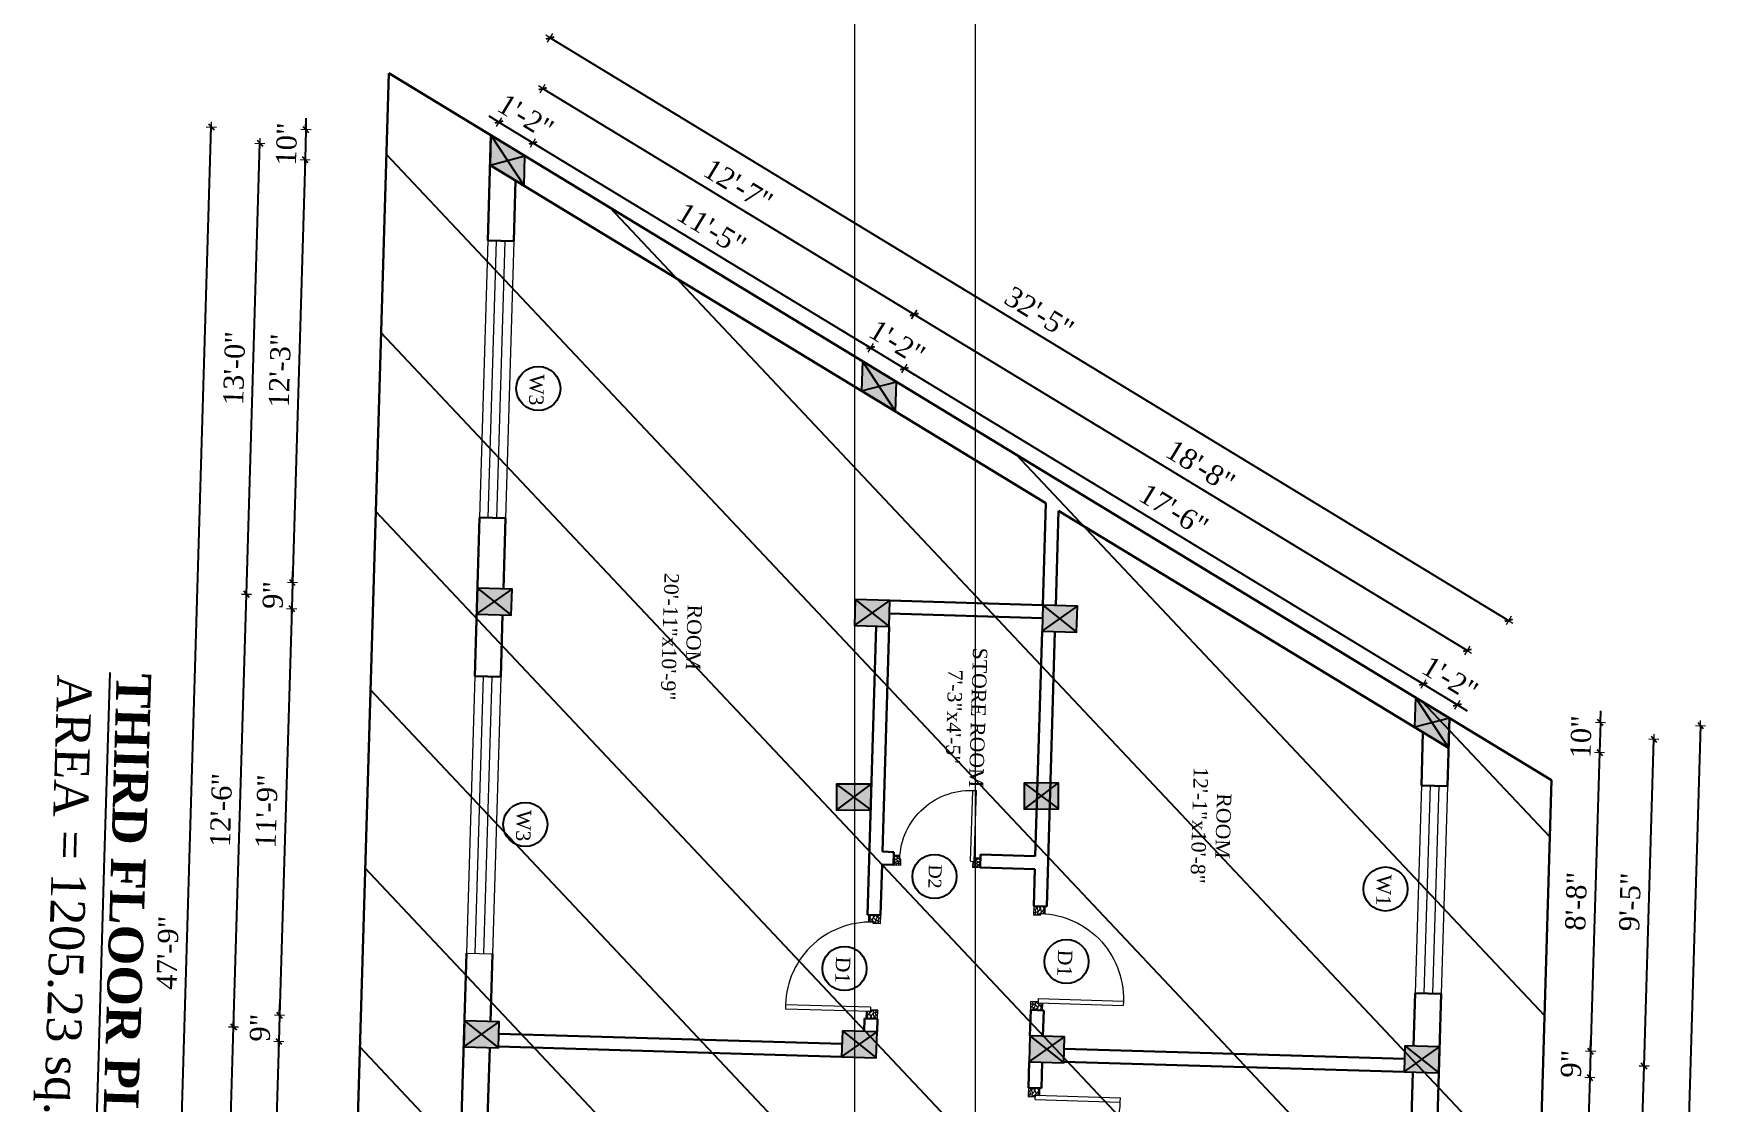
# Model space of a CAD drawing. Header units: inches. Extents: x 4069 to 291496, y -47643 to 12535.
# Drawn here: x 145227 to 145807, y -17159 to -16789 of the extents above; entities that cross this region are included whole.
import ezdxf

# ---------------------------------------------------------------- set-up
doc = ezdxf.new("R2010")
doc.units = ezdxf.units.IN
doc.header["$LTSCALE"] = 5
doc.header["$MEASUREMENT"] = 0
for name, color, linetype, lineweight in [('A-WALL', 7, 'Continuous', 9), ('Dimension', 7, 'Continuous', 18), ('DOOR', 62, 'Continuous', 0), ('Dw', 2, 'Continuous', 18)]:
    doc.layers.add(name, color=color, linetype=linetype, lineweight=lineweight)
doc.layers.add('dim line', color=7, linetype='Continuous', lineweight=15, true_color=0xfab2b2)
doc.layers.add('TEXT', color=6, linetype='Continuous')
doc.layers.add('WALL', color=7, linetype='Continuous')
doc.styles.add('ordinary', font='times.ttf')
doc.dimstyles.new('Copy of 96', dxfattribs={"dimtxt": 7, "dimasz": 4, "dimexe": 0.5, "dimexo": 0.5, "dimgap": 3, "dimtad": 1, "dimdec": 1, "dimzin": 11, "dimdsep": 46, "dimlunit": 4, "dimtxsty": 'ordinary', "dimblk": 'OBLIQUE', "dimcen": 0.09, "dimse1": 1, "dimse2": 1, "dimclrt": 6, "dimazin": 0, "dimtfac": 1, "dimtdec": 1, "dimtix": 1, "dimtmove": 2, "dimatfit": 3, "dimldrblk": 'leader', "dimfxl": 0.5, "dimfxlon": 1, "dimtolj": 1, "dimtzin": 0, "dimarcsym": 0})

# ---------------------------------------------------------------- blocks, each defined once
blk = doc.blocks.new('c2a')
at = {"color": 1, "ltscale": 5}
for p, q in [((18091.63, 4625.76), (18084.82, 4613.76)), ((18101.98, 4625.76), (18091.63, 4625.76)), ((18095.17, 4613.76), (18101.98, 4625.76)), ((18084.82, 4613.76), (18095.17, 4613.76))]:
    blk.add_line(p, q, dxfattribs=at)
blk = doc.blocks.new('C1a')
at = {"color": 1, "ltscale": 5}
for p, q in [((18657.75, 4625.76), (18648.75, 4625.76)), ((18648.75, 4625.76), (18648.82, 4613.76)), ((18657.82, 4613.76), (18657.75, 4625.76)), ((18648.82, 4613.76), (18657.82, 4613.76))]:
    blk.add_line(p, q, dxfattribs=at)
blk = doc.blocks.new('A$C27B36B59')
at = {"layer": 'DOOR'}
for p, q in [((0, 4), (0, 0)), ((2.5, 4), (0, 4)), ((0, 0), (3, 0)), ((2.5, 2.5), (2.5, 4)), ((3, 2.5), (2.5, 2.5)), ((3, 0), (3, 2.5))]:
    blk.add_line(p, q, dxfattribs=at)
for centre, radius, start, end in [((-1.4, -0.54), 4.75, 22.14107, 72.83803), ((1.34, 2.09), 1.64, 45.13802, 144.89476), ((2.21, 0.3), 2.49, 83.31492, 152.65798), ((0.13, 0.37), 2.05, 349.48753, 93.68048), ((1.96, -0.47), 2.01, 58.74475, 166.49498), ((-0.06, 0.32), 1.13, 343.54197, 86.94698), ((2.08, -0.4), 1.17, 38.28162, 160.15192)]:
    blk.add_arc(centre, radius, start, end, dxfattribs=at)
blk = doc.blocks.new('D2')
at = {"layer": 'DOOR'}
for p, q in [((74473.95, 24047.59), (74473.95, 24018.09)), ((74473.95, 24047.59), (74475.45, 24047.59)), ((74475.45, 24047.59), (74475.45, 24018.13))]:
    blk.add_line(p, q, dxfattribs=at)
blk.add_arc((74473.95, 24047.59), 29.5, 180, 272.9146, dxfattribs=at)
at = {"layer": 'DOOR', "xscale": -1, "rotation": 180}
blk.add_blockref('A$C27B36B59', (74441.95, 24050.09), dxfattribs=at)
at = {"layer": 'DOOR', "rotation": 180}
blk.add_blockref('A$C27B36B59', (74477.95, 24050.09), dxfattribs=at)
blk = doc.blocks.new('oblique')
at = {"color": 0, "lineweight": -2}
blk.add_line((0.25, 0.25), (-0.25, -0.25), dxfattribs=at)
at = {"layer": 'dim line', "lineweight": 9}
for p, q in [((-0.4375, 0), (0.4375, 0)), ((0, 0.4375), (0, -0.4375))]:
    blk.add_line(p, q, dxfattribs=at)
blk = doc.blocks.new('*D4766')
at = {"layer": 'A-WALL', "color": 0, "lineweight": -2, "ltscale": 50, "transparency": 16777216}
blk.add_line((145292.17, -17285.84), (145296.73, -17132.91), dxfattribs=at)
at = {"layer": 'Defpoints', "color": 0, "ltscale": 50, "transparency": 16777216}
for p in [(145296.73, -17132.91), (145376.62, -17135.3), (145372.06, -17288.23)]:
    blk.add_point(p, dxfattribs=at)
at = {"layer": 'A-WALL', "color": 0, "lineweight": -2, "ltscale": 50, "transparency": 16777216, "xscale": 4, "yscale": 4, "zscale": 4}
for p, rotation in [((145296.73, -17132.91), 88.28998542889828), ((145292.17, -17285.84), 268.2899854288983)]:
    blk.add_blockref('oblique', p, dxfattribs=dict(at, rotation=rotation))
at = {"layer": 'A-WALL', "color": 6, "ltscale": 50, "transparency": 16777216, "insert": (145287.88, -17209.18), "char_height": 7, "attachment_point": 5, "rotation": 88.28999, "style": 'ordinary'}
blk.add_mtext('\\A1;12\'-9"', dxfattribs=at)
blk = doc.blocks.new('_OBLIQUE')
at = {"color": 0, "linetype": 'ByBlock'}
blk.add_line((-0.5, -0.5), (0.5, 0.5), dxfattribs=at)
blk = doc.blocks.new('leader')
at = {"layer": 'Dimension'}
for p, q in [((0, -4.33), (0, 4.33)), ((-4.42, 0), (4.42, 0))]:
    blk.add_line(p, q, dxfattribs=at)
blk = doc.blocks.new('*D4767')
at = {"layer": 'A-WALL', "color": 0, "lineweight": -2, "ltscale": 50, "transparency": 16777216}
blk.add_line((145296.73, -17132.91), (145301.21, -16982.98), dxfattribs=at)
at = {"layer": 'Defpoints', "color": 0, "ltscale": 50, "transparency": 16777216}
for p in [(145301.21, -16982.98), (145381.1, -16985.36), (145376.62, -17135.3)]:
    blk.add_point(p, dxfattribs=at)
at = {"layer": 'A-WALL', "color": 0, "lineweight": -2, "ltscale": 50, "transparency": 16777216, "xscale": 4, "yscale": 4, "zscale": 4}
for p, rotation in [((145301.21, -16982.98), 88.28998542889828), ((145296.73, -17132.91), 268.2899854288983)]:
    blk.add_blockref('oblique', p, dxfattribs=dict(at, rotation=rotation))
at = {"layer": 'A-WALL', "color": 6, "ltscale": 50, "transparency": 16777216, "insert": (145292.41, -17057.75), "char_height": 7, "attachment_point": 5, "rotation": 88.28999, "style": 'ordinary'}
blk.add_mtext('\\A1;12\'-6"', dxfattribs=at)
blk = doc.blocks.new('*D4768')
at = {"layer": 'A-WALL', "color": 0, "lineweight": -2, "ltscale": 50, "transparency": 16777216}
blk.add_line((145301.21, -16982.98), (145305.87, -16826.72), dxfattribs=at)
at = {"layer": 'Defpoints', "color": 0, "ltscale": 50, "transparency": 16777216}
for p in [(145305.87, -16826.72), (145385.77, -16829.11), (145381.1, -16985.36)]:
    blk.add_point(p, dxfattribs=at)
at = {"layer": 'A-WALL', "color": 0, "lineweight": -2, "ltscale": 50, "transparency": 16777216, "xscale": 4, "yscale": 4, "zscale": 4}
for p, rotation in [((145305.87, -16826.72), 88.28998542889828), ((145301.21, -16982.98), 268.2899854288983)]:
    blk.add_blockref('oblique', p, dxfattribs=dict(at, rotation=rotation))
at = {"layer": 'A-WALL', "color": 6, "ltscale": 50, "transparency": 16777216, "insert": (145296.98, -16904.66), "char_height": 7, "attachment_point": 5, "rotation": 88.28999, "style": 'ordinary'}
blk.add_mtext('\\A1;13\'-0"', dxfattribs=at)
blk = doc.blocks.new('*D4769')
at = {"layer": 'A-WALL', "color": 0, "lineweight": -2, "ltscale": 50, "transparency": 16777216}
blk.add_line((145271.91, -17393.79), (145289.01, -16821.04), dxfattribs=at)
at = {"layer": 'Defpoints', "color": 0, "ltscale": 50, "transparency": 16777216}
for p in [(145289.01, -16821.04), (145385.92, -16823.94), (145368.82, -17396.68)]:
    blk.add_point(p, dxfattribs=at)
at = {"layer": 'A-WALL', "color": 0, "lineweight": -2, "ltscale": 50, "transparency": 16777216, "xscale": 4, "yscale": 4, "zscale": 4}
for p, rotation in [((145289.01, -16821.04), 88.28998542889828), ((145271.91, -17393.79), 268.2899854288983)]:
    blk.add_blockref('oblique', p, dxfattribs=dict(at, rotation=rotation))
at = {"layer": 'A-WALL', "color": 6, "ltscale": 50, "transparency": 16777216, "insert": (145273.89, -17107.22), "char_height": 7, "attachment_point": 5, "rotation": 88.28999, "style": 'ordinary'}
blk.add_mtext('\\A1;47\'-9"', dxfattribs=at)
blk = doc.blocks.new('*D4770')
at = {"layer": 'A-WALL', "color": 0, "lineweight": -2, "ltscale": 50, "transparency": 16777216}
for p, q in [((145388.69, -16819.37), (145385.28, -16817.29)), ((145388.69, -16819.37), (145400.49, -16826.54)), ((145400.49, -16826.54), (145403.9, -16828.62))]:
    blk.add_line(p, q, dxfattribs=at)
at = {"layer": 'Defpoints', "color": 0, "ltscale": 50, "transparency": 16777216}
for p in [(145385.92, -16823.94), (145400.49, -16826.54), (145397.71, -16831.11)]:
    blk.add_point(p, dxfattribs=at)
at = {"layer": 'A-WALL', "color": 0, "lineweight": -2, "ltscale": 50, "transparency": 16777216, "xscale": 4, "yscale": 4, "zscale": 4}
for p, rotation in [((145388.69, -16819.37), 328.701470922219), ((145400.49, -16826.54), 148.701470922219)]:
    blk.add_blockref('oblique', p, dxfattribs=dict(at, rotation=rotation))
at = {"layer": 'A-WALL', "color": 6, "ltscale": 50, "transparency": 16777216, "insert": (145397.97, -16817.4), "char_height": 7, "attachment_point": 5, "rotation": 328.70147, "style": 'ordinary'}
blk.add_mtext('\\A1;1\'-2"', dxfattribs=at)
blk = doc.blocks.new('*D4771')
at = {"layer": 'A-WALL', "color": 0, "lineweight": -2, "ltscale": 50, "transparency": 16777216}
blk.add_line((145400.49, -16826.54), (145517.42, -16897.63), dxfattribs=at)
at = {"layer": 'Defpoints', "color": 0, "ltscale": 50, "transparency": 16777216}
for p in [(145397.71, -16831.11), (145514.64, -16902.2), (145517.42, -16897.63)]:
    blk.add_point(p, dxfattribs=at)
at = {"layer": 'A-WALL', "color": 0, "lineweight": -2, "ltscale": 50, "transparency": 16777216, "xscale": 4, "yscale": 4, "zscale": 4}
for p, rotation in [((145400.49, -16826.54), 148.701470923849), ((145517.42, -16897.63), 328.701470923849)]:
    blk.add_blockref('oblique', p, dxfattribs=dict(at, rotation=rotation))
at = {"layer": 'A-WALL', "color": 6, "ltscale": 50, "transparency": 16777216, "insert": (145462.36, -16856.48), "char_height": 7, "attachment_point": 5, "rotation": 328.70147, "style": 'ordinary'}
blk.add_mtext('\\A1;11\'-5"', dxfattribs=at)
blk = doc.blocks.new('*D4772')
at = {"layer": 'A-WALL', "color": 0, "lineweight": -2, "ltscale": 50, "transparency": 16777216}
for p, q in [((145517.42, -16897.63), (145514, -16895.55)), ((145517.42, -16897.63), (145529.21, -16904.8)), ((145529.21, -16904.8), (145532.63, -16906.88))]:
    blk.add_line(p, q, dxfattribs=at)
at = {"layer": 'Defpoints', "color": 0, "ltscale": 50, "transparency": 16777216}
for p in [(145514.64, -16902.2), (145529.21, -16904.8), (145526.43, -16909.36)]:
    blk.add_point(p, dxfattribs=at)
at = {"layer": 'A-WALL', "color": 0, "lineweight": -2, "ltscale": 50, "transparency": 16777216, "xscale": 4, "yscale": 4, "zscale": 4}
for p, rotation in [((145517.42, -16897.63), 328.701470923849), ((145529.21, -16904.8), 148.701470923849)]:
    blk.add_blockref('oblique', p, dxfattribs=dict(at, rotation=rotation))
at = {"layer": 'A-WALL', "color": 6, "ltscale": 50, "transparency": 16777216, "insert": (145526.69, -16895.66), "char_height": 7, "attachment_point": 5, "rotation": 328.70147, "style": 'ordinary'}
blk.add_mtext('\\A1;1\'-2"', dxfattribs=at)
blk = doc.blocks.new('*D4773')
at = {"layer": 'A-WALL', "color": 0, "lineweight": -2, "ltscale": 50, "transparency": 16777216}
blk.add_line((145529.21, -16904.8), (145709.03, -17014.12), dxfattribs=at)
at = {"layer": 'Defpoints', "color": 0, "ltscale": 50, "transparency": 16777216}
for p in [(145526.43, -16909.36), (145709.03, -17014.12), (145706.25, -17018.69)]:
    blk.add_point(p, dxfattribs=at)
at = {"layer": 'A-WALL', "color": 0, "lineweight": -2, "ltscale": 50, "transparency": 16777216, "xscale": 4, "yscale": 4, "zscale": 4}
for p, rotation in [((145529.21, -16904.8), 148.701470923849), ((145709.03, -17014.12), 328.701470923849)]:
    blk.add_blockref('oblique', p, dxfattribs=dict(at, rotation=rotation))
at = {"layer": 'A-WALL', "color": 6, "ltscale": 50, "transparency": 16777216, "insert": (145622.53, -16953.85), "char_height": 7, "attachment_point": 5, "rotation": 328.70147, "style": 'ordinary'}
blk.add_mtext('\\A1;17\'-6"', dxfattribs=at)
blk = doc.blocks.new('*D4774')
at = {"layer": 'A-WALL', "color": 0, "lineweight": -2, "ltscale": 50, "transparency": 16777216}
for p, q in [((145709.03, -17014.12), (145705.61, -17012.05)), ((145709.03, -17014.12), (145720.82, -17021.29)), ((145720.82, -17021.29), (145724.24, -17023.37))]:
    blk.add_line(p, q, dxfattribs=at)
at = {"layer": 'Defpoints', "color": 0, "ltscale": 50, "transparency": 16777216}
for p in [(145706.25, -17018.69), (145720.82, -17021.29), (145718.04, -17025.86)]:
    blk.add_point(p, dxfattribs=at)
at = {"layer": 'A-WALL', "color": 0, "lineweight": -2, "ltscale": 50, "transparency": 16777216, "xscale": 4, "yscale": 4, "zscale": 4}
for p, rotation in [((145709.03, -17014.12), 328.701470923849), ((145720.82, -17021.29), 148.701470923849)]:
    blk.add_blockref('oblique', p, dxfattribs=dict(at, rotation=rotation))
at = {"layer": 'A-WALL', "color": 6, "ltscale": 50, "transparency": 16777216, "insert": (145718.3, -17012.16), "char_height": 7, "attachment_point": 5, "rotation": 328.70147, "style": 'ordinary'}
blk.add_mtext('\\A1;1\'-2"', dxfattribs=at)
blk = doc.blocks.new('*D4775')
at = {"layer": 'A-WALL', "color": 0, "lineweight": -2, "ltscale": 50, "transparency": 16777216}
blk.add_line((145724.17, -17002.49), (145532.56, -16886), dxfattribs=at)
at = {"layer": 'Defpoints', "color": 0, "ltscale": 50, "transparency": 16777216}
for p in [(145532.56, -16886), (145520.54, -16905.78), (145712.15, -17022.27)]:
    blk.add_point(p, dxfattribs=at)
at = {"layer": 'A-WALL', "color": 0, "lineweight": -2, "ltscale": 50, "transparency": 16777216, "xscale": 4, "yscale": 4, "zscale": 4}
for p, rotation in [((145532.56, -16886), 148.7014709222173), ((145724.17, -17002.49), 328.7014709222173)]:
    blk.add_blockref('oblique', p, dxfattribs=dict(at, rotation=rotation))
at = {"layer": 'A-WALL', "color": 6, "ltscale": 50, "transparency": 16777216, "insert": (145631.78, -16938.64), "char_height": 7, "attachment_point": 5, "rotation": 328.70147, "style": 'ordinary'}
blk.add_mtext('\\A1;18\'-8"', dxfattribs=at)
blk = doc.blocks.new('*D4776')
at = {"layer": 'A-WALL', "color": 0, "lineweight": -2, "ltscale": 50, "transparency": 16777216}
blk.add_line((145532.56, -16886), (145403.84, -16807.74), dxfattribs=at)
at = {"layer": 'Defpoints', "color": 0, "ltscale": 50, "transparency": 16777216}
for p in [(145403.84, -16807.74), (145391.82, -16827.52), (145520.54, -16905.78)]:
    blk.add_point(p, dxfattribs=at)
at = {"layer": 'A-WALL', "color": 0, "lineweight": -2, "ltscale": 50, "transparency": 16777216, "xscale": 4, "yscale": 4, "zscale": 4}
for p, rotation in [((145403.84, -16807.74), 148.701470923849), ((145532.56, -16886), 328.701470923849)]:
    blk.add_blockref('oblique', p, dxfattribs=dict(at, rotation=rotation))
at = {"layer": 'A-WALL', "color": 6, "ltscale": 50, "transparency": 16777216, "insert": (145471.62, -16841.25), "char_height": 7, "attachment_point": 5, "rotation": 328.70147, "style": 'ordinary'}
blk.add_mtext('\\A1;12\'-7"', dxfattribs=at)
blk = doc.blocks.new('*D4777')
at = {"layer": 'A-WALL', "color": 0, "lineweight": -2, "ltscale": 50, "transparency": 16777216}
blk.add_line((145406.45, -16790.16), (145738.58, -16992.08), dxfattribs=at)
at = {"layer": 'Defpoints', "color": 0, "ltscale": 50, "transparency": 16777216}
for p in [(145385.92, -16823.94), (145738.58, -16992.08), (145718.04, -17025.86)]:
    blk.add_point(p, dxfattribs=at)
at = {"layer": 'A-WALL', "color": 0, "lineweight": -2, "ltscale": 50, "transparency": 16777216, "xscale": 4, "yscale": 4, "zscale": 4}
for p, rotation in [((145406.45, -16790.16), 148.7014709222228), ((145738.58, -16992.08), 328.7014709222228)]:
    blk.add_blockref('oblique', p, dxfattribs=dict(at, rotation=rotation))
at = {"layer": 'A-WALL', "color": 6, "ltscale": 50, "transparency": 16777216, "insert": (145575.92, -16885.52), "char_height": 7, "attachment_point": 5, "rotation": 328.70147, "style": 'ordinary'}
blk.add_mtext('\\A1;32\'-5"', dxfattribs=at)
blk = doc.blocks.new('*D4778')
at = {"layer": 'A-WALL', "color": 0, "lineweight": -2, "ltscale": 50, "transparency": 16777216}
for p, q in [((145770.39, -17027.42), (145770.51, -17023.42)), ((145770.39, -17027.42), (145770.08, -17037.77)), ((145770.08, -17037.77), (145769.96, -17041.76))]:
    blk.add_line(p, q, dxfattribs=at)
at = {"layer": 'Defpoints', "color": 0, "ltscale": 50, "transparency": 16777216}
for p in [(145718.04, -17025.86), (145717.73, -17036.2), (145770.08, -17037.77)]:
    blk.add_point(p, dxfattribs=at)
at = {"layer": 'A-WALL', "color": 0, "lineweight": -2, "ltscale": 50, "transparency": 16777216, "xscale": 4, "yscale": 4, "zscale": 4}
for p, rotation in [((145770.39, -17027.42), 268.2899854278434), ((145770.08, -17037.77), 88.2899854278434)]:
    blk.add_blockref('oblique', p, dxfattribs=dict(at, rotation=rotation))
at = {"layer": 'A-WALL', "color": 6, "ltscale": 50, "transparency": 16777216, "insert": (145763.68, -17032.4), "char_height": 7, "attachment_point": 5, "rotation": 88.28999, "style": 'ordinary'}
blk.add_mtext('\\A1;10"', dxfattribs=at)
blk = doc.blocks.new('*D4779')
at = {"layer": 'A-WALL', "color": 0, "lineweight": -2, "ltscale": 50, "transparency": 16777216}
blk.add_line((145770.08, -17037.77), (145766.99, -17141.37), dxfattribs=at)
at = {"layer": 'Defpoints', "color": 0, "ltscale": 50, "transparency": 16777216}
for p in [(145717.73, -17036.2), (145714.64, -17139.81), (145766.99, -17141.37)]:
    blk.add_point(p, dxfattribs=at)
at = {"layer": 'A-WALL', "color": 0, "lineweight": -2, "ltscale": 50, "transparency": 16777216, "xscale": 4, "yscale": 4, "zscale": 4}
for p, rotation in [((145770.08, -17037.77), 88.2899854288983), ((145766.99, -17141.37), 268.2899854288983)]:
    blk.add_blockref('oblique', p, dxfattribs=dict(at, rotation=rotation))
at = {"layer": 'A-WALL', "color": 6, "ltscale": 50, "transparency": 16777216, "insert": (145761.98, -17089.37), "char_height": 7, "attachment_point": 5, "rotation": 88.28999, "style": 'ordinary'}
blk.add_mtext('\\A1;8\'-8"', dxfattribs=at)
blk = doc.blocks.new('*D4780')
at = {"layer": 'A-WALL', "color": 0, "lineweight": -2, "ltscale": 50, "transparency": 16777216}
for p, q in [((145766.99, -17141.37), (145767.11, -17137.37)), ((145766.99, -17141.37), (145766.72, -17150.37)), ((145766.72, -17150.37), (145766.6, -17154.36))]:
    blk.add_line(p, q, dxfattribs=at)
at = {"layer": 'Defpoints', "color": 0, "ltscale": 50, "transparency": 16777216}
for p in [(145714.64, -17139.81), (145714.37, -17148.8), (145766.72, -17150.37)]:
    blk.add_point(p, dxfattribs=at)
at = {"layer": 'A-WALL', "color": 0, "lineweight": -2, "ltscale": 50, "transparency": 16777216, "xscale": 4, "yscale": 4, "zscale": 4}
for p, rotation in [((145766.99, -17141.37), 268.2899854288983), ((145766.72, -17150.37), 88.28998542889832)]:
    blk.add_blockref('oblique', p, dxfattribs=dict(at, rotation=rotation))
at = {"layer": 'A-WALL', "color": 6, "ltscale": 50, "transparency": 16777216, "insert": (145760.29, -17145.67), "char_height": 7, "attachment_point": 5, "rotation": 88.28999, "style": 'ordinary'}
blk.add_mtext('\\A1;9"', dxfattribs=at)
blk = doc.blocks.new('*D4781')
at = {"layer": 'A-WALL', "color": 0, "lineweight": -2, "ltscale": 50, "transparency": 16777216}
blk.add_line((145766.72, -17150.37), (145762.1, -17305.3), dxfattribs=at)
at = {"layer": 'Defpoints', "color": 0, "ltscale": 50, "transparency": 16777216}
for p in [(145714.37, -17148.8), (145709.75, -17303.73), (145762.1, -17305.3)]:
    blk.add_point(p, dxfattribs=at)
at = {"layer": 'A-WALL', "color": 0, "lineweight": -2, "ltscale": 50, "transparency": 16777216, "xscale": 4, "yscale": 4, "zscale": 4}
for p, rotation in [((145766.72, -17150.37), 88.2899854288983), ((145762.1, -17305.3), 268.2899854288983)]:
    blk.add_blockref('oblique', p, dxfattribs=dict(at, rotation=rotation))
at = {"layer": 'A-WALL', "color": 6, "ltscale": 50, "transparency": 16777216, "insert": (145757.91, -17227.64), "char_height": 7, "attachment_point": 5, "rotation": 88.28999, "style": 'ordinary'}
blk.add_mtext('\\A1;12\'-11"', dxfattribs=at)
blk = doc.blocks.new('*D4786')
at = {"layer": 'A-WALL', "color": 0, "lineweight": -2, "ltscale": 50, "transparency": 16777216}
blk.add_line((145780.63, -17310.35), (145785.52, -17146.43), dxfattribs=at)
at = {"layer": 'Defpoints', "color": 0, "ltscale": 50, "transparency": 16777216}
for p in [(145714.51, -17144.31), (145785.52, -17146.43), (145709.61, -17308.23)]:
    blk.add_point(p, dxfattribs=at)
at = {"layer": 'A-WALL', "color": 0, "lineweight": -2, "ltscale": 50, "transparency": 16777216, "xscale": 4, "yscale": 4, "zscale": 4}
for p, rotation in [((145785.52, -17146.43), 88.28998542889828), ((145780.63, -17310.35), 268.2899854288983)]:
    blk.add_blockref('oblique', p, dxfattribs=dict(at, rotation=rotation))
at = {"layer": 'A-WALL', "color": 6, "ltscale": 50, "transparency": 16777216, "insert": (145776.52, -17228.19), "char_height": 7, "attachment_point": 5, "rotation": 88.28999, "style": 'ordinary'}
blk.add_mtext('\\A1;13\'-8"', dxfattribs=at)
blk = doc.blocks.new('*D4787')
at = {"layer": 'A-WALL', "color": 0, "lineweight": -2, "ltscale": 50, "transparency": 16777216}
blk.add_line((145785.52, -17146.43), (145788.9, -17033.15), dxfattribs=at)
at = {"layer": 'Defpoints', "color": 0, "ltscale": 50, "transparency": 16777216}
for p in [(145717.89, -17031.03), (145788.9, -17033.15), (145714.51, -17144.31)]:
    blk.add_point(p, dxfattribs=at)
at = {"layer": 'A-WALL', "color": 0, "lineweight": -2, "ltscale": 50, "transparency": 16777216, "xscale": 4, "yscale": 4, "zscale": 4}
for p, rotation in [((145788.9, -17033.15), 88.28998542889828), ((145785.52, -17146.43), 268.2899854288983)]:
    blk.add_blockref('oblique', p, dxfattribs=dict(at, rotation=rotation))
at = {"layer": 'A-WALL', "color": 6, "ltscale": 50, "transparency": 16777216, "insert": (145780.65, -17089.59), "char_height": 7, "attachment_point": 5, "rotation": 88.28999, "style": 'ordinary'}
blk.add_mtext('\\A1;9\'-5"', dxfattribs=at)
blk = doc.blocks.new('*D4788')
at = {"layer": 'A-WALL', "color": 0, "lineweight": -2, "ltscale": 50, "transparency": 16777216}
blk.add_line((145805.07, -17028.46), (145793.76, -17407.29), dxfattribs=at)
at = {"layer": 'Defpoints', "color": 0, "ltscale": 50, "transparency": 16777216}
for p in [(145718.04, -17025.86), (145706.73, -17404.69), (145793.76, -17407.29)]:
    blk.add_point(p, dxfattribs=at)
at = {"layer": 'A-WALL', "color": 0, "lineweight": -2, "ltscale": 50, "transparency": 16777216, "xscale": 4, "yscale": 4, "zscale": 4}
for p, rotation in [((145805.07, -17028.46), 88.2899854288983), ((145793.76, -17407.29), 268.2899854288983)]:
    blk.add_blockref('oblique', p, dxfattribs=dict(at, rotation=rotation))
at = {"layer": 'A-WALL', "color": 6, "ltscale": 50, "transparency": 16777216, "insert": (145792.85, -17217.68), "char_height": 7, "attachment_point": 5, "rotation": 88.28999, "style": 'ordinary'}
blk.add_mtext('\\A1;31\'-7"', dxfattribs=at)
blk = doc.blocks.new('*D4789')
at = {"layer": 'A-WALL', "color": 0, "lineweight": -2, "ltscale": 50, "transparency": 16777216}
for p, q in [((145321.82, -16822.02), (145321.94, -16818.02)), ((145321.82, -16822.02), (145321.51, -16832.37)), ((145321.51, -16832.37), (145321.39, -16836.37))]:
    blk.add_line(p, q, dxfattribs=at)
at = {"layer": 'Defpoints', "color": 0, "ltscale": 50, "transparency": 16777216}
for p in [(145385.92, -16823.94), (145321.51, -16832.37), (145385.61, -16834.28)]:
    blk.add_point(p, dxfattribs=at)
at = {"layer": 'A-WALL', "color": 0, "lineweight": -2, "ltscale": 50, "transparency": 16777216, "xscale": 4, "yscale": 4, "zscale": 4}
for p, rotation in [((145321.82, -16822.02), 268.2899854288983), ((145321.51, -16832.37), 88.28998542889828)]:
    blk.add_blockref('oblique', p, dxfattribs=dict(at, rotation=rotation))
at = {"layer": 'A-WALL', "color": 6, "ltscale": 50, "transparency": 16777216, "insert": (145315.11, -16827), "char_height": 7, "attachment_point": 5, "rotation": 88.28999, "style": 'ordinary'}
blk.add_mtext('\\A1;10"', dxfattribs=at)
blk = doc.blocks.new('*D4790')
at = {"layer": 'A-WALL', "color": 0, "lineweight": -2, "ltscale": 50, "transparency": 16777216}
blk.add_line((145321.51, -16832.37), (145317.14, -16978.95), dxfattribs=at)
at = {"layer": 'Defpoints', "color": 0, "ltscale": 50, "transparency": 16777216}
for p in [(145385.61, -16834.28), (145317.14, -16978.95), (145381.23, -16980.87)]:
    blk.add_point(p, dxfattribs=at)
at = {"layer": 'A-WALL', "color": 0, "lineweight": -2, "ltscale": 50, "transparency": 16777216, "xscale": 4, "yscale": 4, "zscale": 4}
for p, rotation in [((145321.51, -16832.37), 88.2899854288983), ((145317.14, -16978.95), 268.2899854288983)]:
    blk.add_blockref('oblique', p, dxfattribs=dict(at, rotation=rotation))
at = {"layer": 'A-WALL', "color": 6, "ltscale": 50, "transparency": 16777216, "insert": (145312.77, -16905.46), "char_height": 7, "attachment_point": 5, "rotation": 88.28999, "style": 'ordinary'}
blk.add_mtext('\\A1;12\'-3"', dxfattribs=at)
blk = doc.blocks.new('*D4791')
at = {"layer": 'A-WALL', "color": 0, "lineweight": -2, "ltscale": 50, "transparency": 16777216}
for p, q in [((145317.14, -16978.95), (145317.26, -16974.95)), ((145317.14, -16978.95), (145316.87, -16987.95)), ((145316.87, -16987.95), (145316.75, -16991.95))]:
    blk.add_line(p, q, dxfattribs=at)
at = {"layer": 'Defpoints', "color": 0, "ltscale": 50, "transparency": 16777216}
for p in [(145381.23, -16980.87), (145316.87, -16987.95), (145380.97, -16989.86)]:
    blk.add_point(p, dxfattribs=at)
at = {"layer": 'A-WALL', "color": 0, "lineweight": -2, "ltscale": 50, "transparency": 16777216, "xscale": 4, "yscale": 4, "zscale": 4}
for p, rotation in [((145317.14, -16978.95), 268.2899854288983), ((145316.87, -16987.95), 88.28998542889828)]:
    blk.add_blockref('oblique', p, dxfattribs=dict(at, rotation=rotation))
at = {"layer": 'A-WALL', "color": 6, "ltscale": 50, "transparency": 16777216, "insert": (145310.43, -16983.25), "char_height": 7, "attachment_point": 5, "rotation": 88.28999, "style": 'ordinary'}
blk.add_mtext('\\A1;9"', dxfattribs=at)
blk = doc.blocks.new('*D4792')
at = {"layer": 'A-WALL', "color": 0, "lineweight": -2, "ltscale": 50, "transparency": 16777216}
blk.add_line((145316.87, -16987.95), (145312.66, -17128.89), dxfattribs=at)
at = {"layer": 'Defpoints', "color": 0, "ltscale": 50, "transparency": 16777216}
for p in [(145380.97, -16989.86), (145312.66, -17128.89), (145376.76, -17130.8)]:
    blk.add_point(p, dxfattribs=at)
at = {"layer": 'A-WALL', "color": 0, "lineweight": -2, "ltscale": 50, "transparency": 16777216, "xscale": 4, "yscale": 4, "zscale": 4}
for p, rotation in [((145316.87, -16987.95), 88.2899854288983), ((145312.66, -17128.89), 268.2899854288983)]:
    blk.add_blockref('oblique', p, dxfattribs=dict(at, rotation=rotation))
at = {"layer": 'A-WALL', "color": 6, "ltscale": 50, "transparency": 16777216, "insert": (145308.2, -17058.22), "char_height": 7, "attachment_point": 5, "rotation": 88.28999, "style": 'ordinary'}
blk.add_mtext('\\A1;11\'-9"', dxfattribs=at)
blk = doc.blocks.new('*D4793')
at = {"layer": 'A-WALL', "color": 0, "lineweight": -2, "ltscale": 50, "transparency": 16777216}
for p, q in [((145312.66, -17128.89), (145312.78, -17124.89)), ((145312.66, -17128.89), (145312.39, -17137.88)), ((145312.39, -17137.88), (145312.27, -17141.88))]:
    blk.add_line(p, q, dxfattribs=at)
at = {"layer": 'Defpoints', "color": 0, "ltscale": 50, "transparency": 16777216}
for p in [(145376.76, -17130.8), (145312.39, -17137.88), (145376.49, -17139.8)]:
    blk.add_point(p, dxfattribs=at)
at = {"layer": 'A-WALL', "color": 0, "lineweight": -2, "ltscale": 50, "transparency": 16777216, "xscale": 4, "yscale": 4, "zscale": 4}
for p, rotation in [((145312.66, -17128.89), 268.2899854288983), ((145312.39, -17137.88), 88.28998542889828)]:
    blk.add_blockref('oblique', p, dxfattribs=dict(at, rotation=rotation))
at = {"layer": 'A-WALL', "color": 6, "ltscale": 50, "transparency": 16777216, "insert": (145305.96, -17133.19), "char_height": 7, "attachment_point": 5, "rotation": 88.28999, "style": 'ordinary'}
blk.add_mtext('\\A1;9"', dxfattribs=at)
blk = doc.blocks.new('*D4794')
at = {"layer": 'A-WALL', "color": 0, "lineweight": -2, "ltscale": 50, "transparency": 16777216}
blk.add_line((145312.39, -17137.88), (145308.09, -17281.82), dxfattribs=at)
at = {"layer": 'Defpoints', "color": 0, "ltscale": 50, "transparency": 16777216}
for p in [(145376.49, -17139.8), (145308.09, -17281.82), (145372.19, -17283.73)]:
    blk.add_point(p, dxfattribs=at)
at = {"layer": 'A-WALL', "color": 0, "lineweight": -2, "ltscale": 50, "transparency": 16777216, "xscale": 4, "yscale": 4, "zscale": 4}
for p, rotation in [((145312.39, -17137.88), 88.2899854288983), ((145308.09, -17281.82), 268.2899854288983)]:
    blk.add_blockref('oblique', p, dxfattribs=dict(at, rotation=rotation))
at = {"layer": 'A-WALL', "color": 6, "ltscale": 50, "transparency": 16777216, "insert": (145303.69, -17209.65), "char_height": 7, "attachment_point": 5, "rotation": 88.28999, "style": 'ordinary'}
blk.add_mtext('\\A1;12\'-0"', dxfattribs=at)

msp = doc.modelspace()

# ---------------------------------------------------------------- hatches: boundary and pattern name
at = {"layer": 'WALL', "linetype": 'ByBlock', "ltscale": 5, "true_color": 0xf8991e}
h = msp.add_hatch(dxfattribs=at)
h.set_pattern_fill('ANSI31', color=30, scale=350, angle=268.28998543)
h.set_pattern_definition([(313.29, (148854.572, -10470.123), (31.8453, 29.99899), [])])
h.paths.add_polyline_path([(145350.54585, -16802.42991), (145753.41617, -17047.36474), (145742.71974, -17405.6531), (145332.83038, -17395.82825)])
h = msp.add_hatch(color=30, dxfattribs=at)
h.dxf.hatch_style = 1
h.paths.add_polyline_path([(145391.66107, -16832.69332), (145385.61098, -16834.28143), (145397.40231, -16841.45025)])
h.paths.add_polyline_path([(145391.66107, -16832.69332), (145397.40231, -16841.45025), (145397.71115, -16831.10521)])
h.paths.add_polyline_path([(145397.71115, -16831.10521), (145385.91983, -16823.93638), (145391.66107, -16832.69332)])
h.paths.add_polyline_path([(145391.66107, -16832.69332), (145385.91983, -16823.93638), (145385.61098, -16834.28143)])
h = msp.add_hatch(color=30, dxfattribs=at)
h.dxf.hatch_style = 1
h.paths.add_polyline_path([(145520.38305, -16910.95298), (145514.33296, -16912.5411), (145526.12429, -16919.70992)])
h.paths.add_polyline_path([(145520.38305, -16910.95298), (145526.12429, -16919.70992), (145526.43314, -16909.36487)])
h.paths.add_polyline_path([(145526.43314, -16909.36487), (145514.64181, -16902.19605), (145520.38305, -16910.95298)])
h.paths.add_polyline_path([(145520.38305, -16910.95298), (145514.64181, -16902.19605), (145514.33296, -16912.5411)])
h = msp.add_hatch(color=30, dxfattribs=at)
h.dxf.hatch_style = 1
h.paths.add_polyline_path([(145387.09784, -16985.54342), (145381.2348, -16980.86638), (145380.96623, -16989.86237)])
h.paths.add_polyline_path([(145380.96623, -16989.86237), (145392.96089, -16990.22046), (145387.09784, -16985.54342)])
h.paths.add_polyline_path([(145387.09784, -16985.54342), (145392.96089, -16990.22046), (145393.22946, -16981.22447)])
h.paths.add_polyline_path([(145393.22946, -16981.22447), (145381.2348, -16980.86638), (145387.09784, -16985.54342)])
h = msp.add_hatch(color=30, dxfattribs=at)
h.dxf.hatch_style = 1
h.paths.add_polyline_path([(145518.0395, -16989.45258), (145512.17646, -16984.77554), (145511.90789, -16993.77153)])
h.paths.add_polyline_path([(145511.90789, -16993.77153), (145523.90255, -16994.12963), (145518.0395, -16989.45258)])
h.paths.add_polyline_path([(145518.0395, -16989.45258), (145523.90255, -16994.12963), (145524.17112, -16985.13363)])
h.paths.add_polyline_path([(145524.17112, -16985.13363), (145512.17646, -16984.77554), (145518.0395, -16989.45258)])
h = msp.add_hatch(color=30, dxfattribs=at)
h.dxf.hatch_style = 1
h.paths.add_polyline_path([(145583.01056, -16991.39225), (145577.14751, -16986.7152), (145576.87894, -16995.7112)])
h.paths.add_polyline_path([(145576.87894, -16995.7112), (145588.8736, -16996.06929), (145583.01056, -16991.39225)])
h.paths.add_polyline_path([(145583.01056, -16991.39225), (145588.8736, -16996.06929), (145589.14217, -16987.0733)])
h.paths.add_polyline_path([(145589.14217, -16987.0733), (145577.14751, -16986.7152), (145583.01056, -16991.39225)])
h = msp.add_hatch(color=30, dxfattribs=at)
h.dxf.hatch_style = 1
h.paths.add_polyline_path([(145711.99211, -17027.44638), (145705.94202, -17029.03449), (145717.73335, -17036.20332)])
h.paths.add_polyline_path([(145711.99211, -17027.44638), (145717.73335, -17036.20332), (145718.04219, -17025.85827)])
h.paths.add_polyline_path([(145718.04219, -17025.85827), (145706.25087, -17018.68944), (145711.99211, -17027.44638)])
h.paths.add_polyline_path([(145711.99211, -17027.44638), (145706.25087, -17018.68944), (145705.94202, -17029.03449)])
h = msp.add_hatch(color=30, dxfattribs=at)
h.dxf.hatch_style = 1
h.paths.add_polyline_path([(145505.64058, -17057.79502), (145511.64058, -17053.25803), (145505.64058, -17048.79485)])
h.paths.add_polyline_path([(145505.64058, -17057.79502), (145517.64058, -17057.72121), (145511.64058, -17053.25803)])
h.paths.add_polyline_path([(145517.64058, -17057.72121), (145517.64058, -17048.72104), (145511.64058, -17053.25803)])
h.paths.add_polyline_path([(145511.64058, -17053.25803), (145517.64058, -17048.72104), (145505.64058, -17048.79485)])
h = msp.add_hatch(color=30, dxfattribs=at)
h.dxf.hatch_style = 1
h.paths.add_polyline_path([(145570.64058, -17057.39523), (145576.64058, -17052.85824), (145570.64058, -17048.39506)])
h.paths.add_polyline_path([(145570.64058, -17057.39523), (145582.64058, -17057.32142), (145576.64058, -17052.85824)])
h.paths.add_polyline_path([(145582.64058, -17057.32142), (145582.64058, -17048.32125), (145576.64058, -17052.85824)])
h.paths.add_polyline_path([(145576.64058, -17052.85824), (145582.64058, -17048.32125), (145570.64058, -17048.39506)])
h = msp.add_hatch(color=30, dxfattribs=at)
h.dxf.hatch_style = 1
h.paths.add_polyline_path([(145382.6217, -17135.47662), (145376.75866, -17130.79958), (145376.49009, -17139.79557)])
h.paths.add_polyline_path([(145376.49009, -17139.79557), (145388.48474, -17140.15366), (145382.6217, -17135.47662)])
h.paths.add_polyline_path([(145382.6217, -17135.47662), (145388.48474, -17140.15366), (145388.75331, -17131.15767)])
h.paths.add_polyline_path([(145388.75331, -17131.15767), (145376.75866, -17130.79958), (145382.6217, -17135.47662)])
h = msp.add_hatch(color=30, dxfattribs=at)
h.dxf.hatch_style = 1
h.paths.add_polyline_path([(145513.5763, -17138.95244), (145507.71325, -17134.27539), (145507.44469, -17143.27139)])
h.paths.add_polyline_path([(145507.44469, -17143.27139), (145519.43934, -17143.62948), (145513.5763, -17138.95244)])
h.paths.add_polyline_path([(145513.5763, -17138.95244), (145519.43934, -17143.62948), (145519.70791, -17134.63349)])
h.paths.add_polyline_path([(145519.70791, -17134.63349), (145507.71325, -17134.27539), (145513.5763, -17138.95244)])
h = msp.add_hatch(color=30, dxfattribs=at)
h.dxf.hatch_style = 1
h.paths.add_polyline_path([(145578.55377, -17140.67708), (145572.69073, -17136.00004), (145572.42216, -17144.99603)])
h.paths.add_polyline_path([(145572.42216, -17144.99603), (145584.41681, -17145.35412), (145578.55377, -17140.67708)])
h.paths.add_polyline_path([(145578.55377, -17140.67708), (145584.41681, -17145.35412), (145584.68538, -17136.35813)])
h.paths.add_polyline_path([(145584.68538, -17136.35813), (145572.69073, -17136.00004), (145578.55377, -17140.67708)])
h = msp.add_hatch(color=30, dxfattribs=at)
h.dxf.hatch_style = 1
h.paths.add_polyline_path([(145708.50871, -17144.12636), (145702.64567, -17139.44932), (145702.3771, -17148.44531)])
h.paths.add_polyline_path([(145702.3771, -17148.44531), (145714.37176, -17148.8034), (145708.50871, -17144.12636)])
h.paths.add_polyline_path([(145708.50871, -17144.12636), (145714.37176, -17148.8034), (145714.64033, -17139.80741)])
h.paths.add_polyline_path([(145714.64033, -17139.80741), (145702.64567, -17139.44932), (145708.50871, -17144.12636)])

# ---------------------------------------------------------------- linework, layer by layer
at = {"color": 1, "ltscale": 5}
for p, q in [((145385.91983, -16823.93638), (145397.40231, -16841.45025)), ((145385.61098, -16834.28143), (145397.71115, -16831.10521)), ((145514.64181, -16902.19605), (145526.12429, -16919.70992)), ((145514.33296, -16912.5411), (145526.43314, -16909.36487)), ((145380.96623, -16989.86237), (145393.22946, -16981.22447)), ((145381.2348, -16980.86638), (145392.96089, -16990.22046)), ((145511.90789, -16993.77153), (145524.17112, -16985.13363)), ((145512.17646, -16984.77554), (145523.90255, -16994.12963)), ((145576.87894, -16995.7112), (145589.14217, -16987.0733)), ((145577.14751, -16986.7152), (145588.8736, -16996.06929)), ((145706.25087, -17018.68944), (145717.73335, -17036.20332)), ((145718.04219, -17025.85827), (145705.94202, -17029.03449)), ((145505.64058, -17057.79502), (145517.64058, -17048.72104)), ((145517.64058, -17057.72121), (145505.64058, -17048.79485)), ((145570.64058, -17057.39523), (145582.64058, -17048.32125)), ((145570.64058, -17048.39506), (145582.64058, -17057.32142)), ((145376.49009, -17139.79557), (145388.75331, -17131.15767)), ((145376.75866, -17130.79958), (145388.48474, -17140.15366)), ((145507.44469, -17143.27139), (145519.70791, -17134.63349)), ((145507.71325, -17134.27539), (145519.43934, -17143.62948)), ((145572.42216, -17144.99603), (145584.68538, -17136.35813)), ((145572.69073, -17136.00004), (145584.41681, -17145.35412)), ((145702.64567, -17139.44932), (145714.37176, -17148.8034)), ((145702.3771, -17148.44531), (145714.64033, -17139.80741))]:
    msp.add_line(p, q, dxfattribs=at)
at = {"layer": 'A-WALL', "lineweight": 30}
for p, q in [((145350.54585, -16802.42991), (145332.83038, -17395.82825)), ((145350.54585, -16802.42991), (145753.41617, -17047.36474)), ((145385.91983, -16823.93638), (145384.83063, -16860.42013)), ((145385.61098, -16834.28143), (145526.12429, -16919.70992)), ((145394.45448, -16839.65805), (145393.82662, -16860.68869)), ((145384.83063, -16860.42013), (145393.82662, -16860.68869)), ((145526.12429, -16919.70992), (145578.20265, -16951.37223)), ((145577.14751, -16986.7152), (145578.20265, -16951.37223)), ((145581.64551, -16986.84949), (145582.6244, -16954.06054)), ((145582.6244, -16954.06054), (145717.73335, -17036.20332)), ((145381.9659, -16956.37737), (145380.32465, -17011.35288)), ((145381.9659, -16956.37737), (145390.96189, -16956.64594)), ((145390.96189, -16956.64594), (145390.23079, -16981.13495)), ((145524.17112, -16985.13363), (145577.14751, -16986.7152)), ((145389.96222, -16990.13094), (145389.32064, -17011.62145)), ((145516.41847, -17094.01724), (145519.40455, -16993.99534)), ((145521.57297, -17072.16132), (145523.90255, -16994.12963)), ((145524.03683, -16989.63163), (145577.01323, -16991.2132)), ((145576.87894, -16995.7112), (145574.54937, -17073.74289)), ((145581.37694, -16995.84548), (145578.53156, -17091.15436)), ((145380.32465, -17011.35288), (145389.32064, -17011.62145)), ((145717.33736, -17049.46737), (145718.04219, -17025.85827)), ((145708.34137, -17049.1988), (145708.88985, -17030.8267)), ((145708.34137, -17049.1988), (145717.33736, -17049.46737)), ((145744.54004, -17344.68022), (145753.41617, -17047.36474)), ((145521.57297, -17072.16132), (145525.57119, -17072.28068)), ((145525.4369, -17076.77868), (145525.57119, -17072.28068)), ((145555.42354, -17077.67391), (145555.55783, -17073.17591)), ((145555.55783, -17073.17591), (145574.54937, -17073.74289)), ((145520.91647, -17094.15152), (145521.43869, -17076.65932)), ((145521.43869, -17076.65932), (145525.4369, -17076.77868)), ((145555.42354, -17077.67391), (145574.41508, -17078.24089)), ((145574.41508, -17078.24089), (145574.03357, -17091.02008)), ((145574.03357, -17091.02008), (145578.53156, -17091.15436)), ((145520.91647, -17094.15152), (145516.41847, -17094.01724)), ((145377.45992, -17107.31013), (145375.75898, -17164.28474)), ((145386.45591, -17107.5787), (145385.75465, -17131.06814)), ((145705.64433, -17139.53884), (145706.19282, -17121.16674)), ((145706.19282, -17121.16674), (145715.18881, -17121.43531)), ((145713.49145, -17178.29027), (145715.18881, -17121.43531)), ((145572.95929, -17127.00404), (145572.69073, -17136.00004)), ((145572.95929, -17127.00404), (145577.45729, -17127.13833)), ((145577.45729, -17127.13833), (145577.18872, -17136.13432)), ((145515.20991, -17134.4992), (145515.3442, -17130.00121)), ((145519.84219, -17130.13549), (145515.3442, -17130.00121)), ((145519.70791, -17134.63349), (145519.84219, -17130.13549)), ((145507.44469, -17143.27139), (145388.49768, -17139.72031)), ((145507.57897, -17138.77339), (145388.63197, -17135.22232)), ((145385.48608, -17140.06414), (145384.75497, -17164.55331)), ((145572.42216, -17144.99603), (145572.15359, -17153.99202)), ((145576.92015, -17145.13031), (145576.65158, -17154.1263)), ((145702.3771, -17148.44531), (145584.42965, -17144.92408)), ((145702.51139, -17143.94732), (145584.56394, -17140.42608)), ((145704.49546, -17178.0217), (145705.37577, -17148.53484)), ((145572.15359, -17153.99202), (145576.65158, -17154.1263))]:
    msp.add_line(p, q, dxfattribs=at)
at = {"layer": 'A-WALL', "color": 1, "ltscale": 5}
for p, q in [((145521.43869, -17076.65932), (145525.4369, -17076.77868)), ((145519.70791, -17134.63349), (145519.84219, -17130.13549))]:
    msp.add_line(p, q, dxfattribs=at)
at = {"layer": 'A-WALL', "ltscale": 5}
for p in [(145512.0521, -23123.42402), (145553.78352, -23113.86569)]:
    msp.add_xline(p, (0, 1), dxfattribs=at)
at = {"layer": 'Dw', "color": 3}
for p, q in [((145384.83063, -16860.42013), (145381.9659, -16956.37737)), ((145384.96456, -16956.4669), (145387.8293, -16860.50965)), ((145387.96323, -16956.55642), (145390.82796, -16860.59917)), ((145393.82662, -16860.68869), (145390.96189, -16956.64594)), ((145380.32465, -17011.35288), (145377.45992, -17107.31013)), ((145380.45858, -17107.39965), (145383.32331, -17011.4424)), ((145383.45724, -17107.48917), (145386.32198, -17011.53193)), ((145389.32064, -17011.62145), (145386.45591, -17107.5787)), ((145708.34137, -17049.1988), (145706.19282, -17121.16674)), ((145711.34003, -17049.28833), (145709.19148, -17121.25626)), ((145714.3387, -17049.37785), (145712.19015, -17121.34578)), ((145717.33736, -17049.46737), (145715.18881, -17121.43531)), ((145377.45992, -17107.31013), (145386.45591, -17107.5787))]:
    msp.add_line(p, q, dxfattribs=at)
at = {"layer": 'TEXT'}
for centre in [(145402.33232, -16911.71233), (145397.82397, -17062.72419), (145539.63216, -17080.74478), (145695.91592, -17085.09373), (145585.38434, -17110.2519), (145508.43863, -17112.67196)]:
    msp.add_circle(centre, 7.64038, dxfattribs=at)
at = {"layer": 'WALL', "color": 2, "linetype": 'ByBlock', "ltscale": 5}
for points in [[(145385.91983, -16823.93638), (145385.61098, -16834.28143), (145397.40231, -16841.45025), (145397.71115, -16831.10521)], [(145514.64181, -16902.19605), (145514.33296, -16912.5411), (145526.12429, -16919.70992), (145526.43314, -16909.36487)], [(145381.2348, -16980.86638), (145380.96623, -16989.86237), (145392.96089, -16990.22046), (145393.22946, -16981.22447)], [(145512.17646, -16984.77554), (145511.90789, -16993.77153), (145523.90255, -16994.12963), (145524.17112, -16985.13363)], [(145577.14751, -16986.7152), (145576.87894, -16995.7112), (145588.8736, -16996.06929), (145589.14217, -16987.0733)], [(145706.25087, -17018.68944), (145705.94202, -17029.03449), (145717.73335, -17036.20332), (145718.04219, -17025.85827)], [(145517.64058, -17048.72104), (145505.64058, -17048.79485), (145505.64058, -17057.79502), (145517.64058, -17057.72121)], [(145582.64058, -17048.32125), (145570.64058, -17048.39506), (145570.64058, -17057.39523), (145582.64058, -17057.32142)], [(145376.75866, -17130.79958), (145376.49009, -17139.79557), (145388.48474, -17140.15366), (145388.75331, -17131.15767)], [(145507.71325, -17134.27539), (145507.44469, -17143.27139), (145519.43934, -17143.62948), (145519.70791, -17134.63349)], [(145572.69073, -17136.00004), (145572.42216, -17144.99603), (145584.41681, -17145.35412), (145584.68538, -17136.35813)], [(145702.64567, -17139.44932), (145702.3771, -17148.44531), (145714.37176, -17148.8034), (145714.64033, -17139.80741)]]:
    msp.add_lwpolyline(points, close=True, dxfattribs=at)

# ---------------------------------------------------------------- block references
for name, p, rotation in [('c2a', (141313.8836, 1390.50791), 268.2899854279543), ('c2a', (141442.60559, 1312.24824), 268.2899854279543), ('c2a', (141634.21464, 1195.75485), 268.2899854279543), ('C1a', (140891.88141, 1600.0242), 270), ('C1a', (140956.88141, 1600.42399), 270)]:
    msp.add_blockref(name, p, dxfattribs=dict(at, rotation=rotation))
at = {"layer": 'WALL', "color": 2, "linetype": 'ByBlock', "xscale": -0.8332999999984168, "yscale": 0.8333000000002357, "zscale": 0.8333, "rotation": 178.2899854279543}
msp.add_blockref('D2', (84118.62643, 4806.34283), dxfattribs=at)
at = {"layer": 'WALL', "color": 2, "linetype": 'ByBlock'}
for p, rotation in [((123702.95787, 58032.32526), 268.2899854279543), ((167389.03792, -92316.45277), 88.28998542795433)]:
    msp.add_blockref('D2', p, dxfattribs=dict(at, rotation=rotation))
at = {"layer": 'WALL', "color": 2, "linetype": 'ByBlock', "xscale": -1, "rotation": 88.28998542795433}
msp.add_blockref('D2', (171834.82985, 56600.10157), dxfattribs=at)

# ---------------------------------------------------------------- texts
at = {"layer": 'TEXT', "style": 'ordinary'}
for s, height, rotation, p in [('W3', 5, 268.29037351, (145399.41976, -16906.59014)), ('W3', 5, 268.29037351, (145394.91141, -17057.602)), ('D2', 4.5, 268.29037351, (145537.68455, -17076.55703)), ('W1', 5, 268.29037351, (145693.00336, -17079.97154)), ('D1', 5, 268.28959735, (145505.49822, -17108.48435)), ('D1', 5, 268.28959735, (145582.44393, -17106.06429))]:
    msp.add_text(s, height=height, rotation=rotation, dxfattribs=at).set_placement(p)
at = {"layer": 'TEXT', "char_height": 5, "attachment_point": 8, "rotation": 268.28959735, "style": 'ordinary'}
for s, insert in [('ROOM\\P20\'-11"x10\'-9"', (145445.35296, -16997.56619)), ('STORE ROOM\\P7\'-3"x4\'-5"', (145543.86675, -17025.36512)), ('ROOM\\P12\'-1"x10\'-8"', (145628.824, -17062.95285))]:
    msp.add_mtext_dynamic_manual_height_columns(s, width=101.5687276, gutter_width=1720.71691, heights=[0], dxfattribs=dict(at, insert=insert))
at = {"layer": 'TEXT', "char_height": 12, "width": 219.8150831, "attachment_point": 8, "rotation": 268.28959735, "style": 'ordinary'}
for s, insert in [('AREA = 1205.23 sq. ft.', (145229.21387, -17096.9821)), ('{\\fTimes New Roman|b1|i0|c0|p18;\\LTHIRD FLOOR PLAN}', (145253.33686, -17101.28864))]:
    msp.add_mtext(s, dxfattribs=dict(at, insert=insert))

# ---------------------------------------------------------------- dimensions: what is measured, and where the dimension line sits
at = {"layer": 'A-WALL', "ltscale": 50}
for p1, p2, distance, picture, middle in [((145385.91983, -16823.93638), (145718.04219, -17025.85827), 39.52759, '*D4777', (145575.92368, -16885.51628)), ((145385.91983, -16823.93638), (145397.71115, -16831.10521), 5.34192, '*D4770', (145397.96733, -16817.4022)), ((145712.14653, -17022.27385), (145520.53747, -16905.78046), -23.15088, '*D4775', (145631.77701, -16938.63956)), ((145718.04219, -17025.85827), (145717.73335, -17036.20332), 52.37244, '*D4778', (145763.67925, -17032.39786))]:
    dim = msp.add_aligned_dim(p1=p1, p2=p2, distance=distance, dimstyle='Copy of 96', override={"dimdec": 0, "dimblk": 'oblique', "dimtdec": 0, "dimarcsym": 1}, dxfattribs=at)
    dim.commit()
    dim.dimension.update_dxf_attribs({"geometry": picture, "text_midpoint": middle})
for base, p1, p2, angle, picture, middle in [((145403.84231, -16807.73901), (145520.53747, -16905.78046), (145391.81549, -16827.52079), 328.70147092, '*D4776', (145471.61673, -16841.2544)), ((145289.01028, -16821.04322), (145368.82096, -17396.6812), (145385.91983, -16823.93638), 268.28998543, '*D4769', (145273.89312, -17107.21955)), ((145321.51269, -16832.36782), (145385.91983, -16823.93638), (145385.61098, -16834.28143), 268.28998543, '*D4789', (145315.10947, -16826.99953)), ((145305.87349, -16826.72379), (145381.10052, -16985.36437), (145385.7654, -16829.10891), 268.28998543, '*D4768', (145296.9834, -16904.65575)), ((145517.41692, -16897.63152), (145397.71115, -16831.10521), (145514.64181, -16902.19605), 148.70147092, '*D4771', (145462.35979, -16856.48028)), ((145317.13651, -16978.95277), (145385.61098, -16834.28143), (145381.2348, -16980.86638), 268.28998543, '*D4790', (145312.76696, -16905.46452)), ((145529.20825, -16904.80035), (145514.64181, -16902.19605), (145526.43314, -16909.36487), 148.70147092, '*D4772', (145526.68932, -16895.66187)), ((145709.02598, -17014.12492), (145526.43314, -16909.36487), (145706.25087, -17018.68944), 148.70147092, '*D4773', (145622.53055, -16953.84819)), ((145316.86794, -16987.94876), (145381.2348, -16980.86638), (145380.96623, -16989.86237), 268.28998543, '*D4791', (145310.4345, -16983.25469)), ((145301.2086, -16982.97926), (145376.62437, -17135.29757), (145381.10052, -16985.36437), 268.28998543, '*D4767', (145292.41288, -17057.75009)), ((145312.66037, -17128.88597), (145380.96623, -16989.86237), (145376.75866, -17130.79958), 268.28998543, '*D4792', (145308.19642, -17058.22129)), ((145720.81731, -17021.29374), (145706.25087, -17018.68944), (145718.04219, -17025.85827), 148.70147092, '*D4774', (145718.29837, -17012.15526)), ((145793.75952, -17407.28761), (145718.04219, -17025.85827), (145706.73247, -17404.68948), 268.28998543, '*D4788', (145792.84665, -17217.67593)), ((145788.9049, -17033.15095), (145714.50604, -17144.30541), (145717.88777, -17031.03079), 268.28998543, '*D4787', (145780.64631, -17089.59219)), ((145766.98944, -17141.37026), (145717.73335, -17036.20332), (145714.64033, -17139.80741), 88.28998543, '*D4779', (145761.97831, -17089.37243)), ((145312.3918, -17137.88196), (145376.75866, -17130.79958), (145376.49009, -17139.79557), 268.28998543, '*D4793', (145305.95835, -17133.18789)), ((145296.73245, -17132.91246), (145372.05871, -17288.22944), (145376.62437, -17135.29757), 268.28998543, '*D4766', (145287.88189, -17209.18232)), ((145308.0947, -17281.81783), (145376.49009, -17139.79557), (145372.19299, -17283.73144), 268.28998543, '*D4794', (145303.68561, -17209.65412)), ((145766.72087, -17150.36625), (145714.64033, -17139.80741), (145714.37176, -17148.8034), 88.28998543, '*D4780', (145760.28743, -17145.67218)), ((145785.52317, -17146.42557), (145709.61213, -17308.23237), (145714.50604, -17144.30541), 268.28998543, '*D4786', (145776.51857, -17228.19328)), ((145762.09553, -17305.29722), (145714.37176, -17148.8034), (145709.74641, -17303.73438), 88.28998543, '*D4781', (145757.91109, -17227.63777))]:
    dim = msp.add_linear_dim(base=base, p1=p1, p2=p2, angle=angle, dimstyle='Copy of 96', override={"dimdec": 0, "dimblk": 'oblique', "dimtdec": 0, "dimarcsym": 1}, dxfattribs=at)
    dim.commit()
    dim.dimension.update_dxf_attribs({"geometry": picture, "text_midpoint": middle})

doc.saveas('drawing.dxf')
